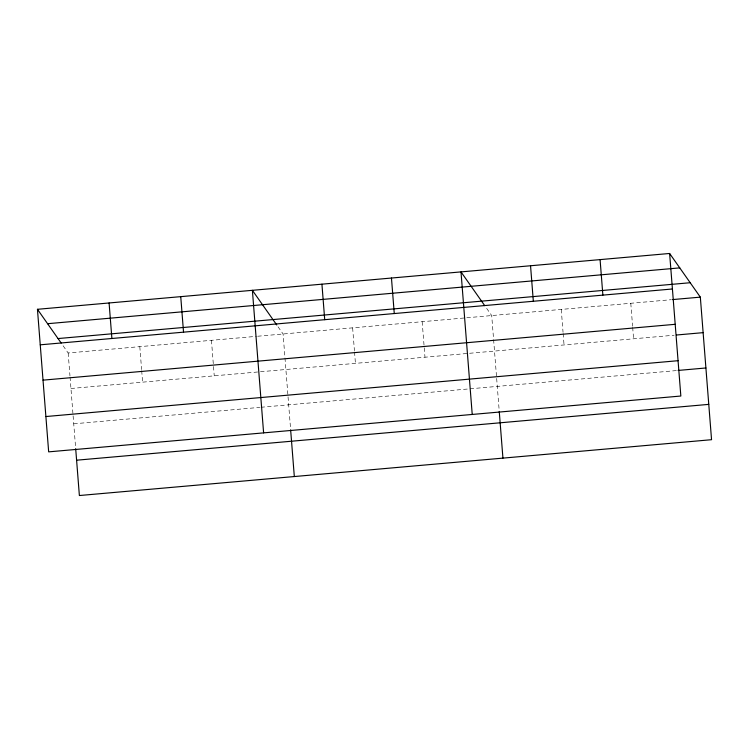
<?xml version="1.0" encoding="UTF-8"?>
<svg xmlns="http://www.w3.org/2000/svg" width="749" height="749" viewBox="0 0 749 749"><rect width="100%" height="100%" fill="white"/><g stroke="black" fill="none" stroke-linecap="round" stroke-linejoin="round"><path stroke-width="0.56" stroke-dasharray="3.75 2.81" d="M63.094 345.766L68.159 352.976L256.523 336.338M257.675 336.235L671.357 299.694M70.958 388.488L259.313 371.85M260.474 371.747L674.147 335.215M73.739 423.812L259.781 407.381M260.942 407.278L676.927 370.54M486.644 308.354L491.709 315.563L493.516 338.473M278.029 326.779L283.094 333.988L287.953 395.715M630.789 303.279L632.596 326.19M632.68 327.341L633.588 338.791M561.254 309.421L563.051 332.331M563.145 333.483L564.044 344.933M493.61 339.625L496.568 377.29M496.662 378.423L499.171 410.293M422.174 321.705L424.973 357.217M352.639 327.847L354.436 350.757M354.53 351.908L355.429 363.359M288.047 396.848L290.556 428.718M211.452 340.318L214.242 375.829M139.801 346.647L141.608 369.557M141.701 370.708L142.6 382.159M68.159 352.976L69.966 375.886M70.05 377.028L73.018 414.693M73.102 415.835L75.705 448.838"/><path stroke-width="1.12" d="M669.625 253.471L680.841 396.024L48.666 451.862L37.45 309.3L669.625 253.471L700.334 297.138L711.55 439.7L79.375 495.529L75.705 448.838M47.58 323.708L679.755 267.88M58.029 338.557L690.194 282.729M40.249 344.821L672.415 288.983M672.518 299.591L700.334 297.138M43.021 380.146L675.195 324.308M676.469 335.009L703.124 332.65M45.886 416.538L678.06 360.7M678.088 370.437L705.904 367.974M76.595 460.204L708.769 404.376M484.743 305.658L461 271.896L472.226 414.45M276.765 324.982L252.385 290.322L263.611 432.875M37.45 309.3L61.193 343.061M600.08 259.613L602.879 295.125M530.545 265.755L533.335 301.267M499.255 411.426L502.935 458.126M391.465 278.038L394.264 313.55M321.93 284.18L324.72 319.692M290.64 429.851L294.32 476.551M180.743 296.641L183.533 332.163M109.092 302.971L111.891 338.492"/></g></svg>
